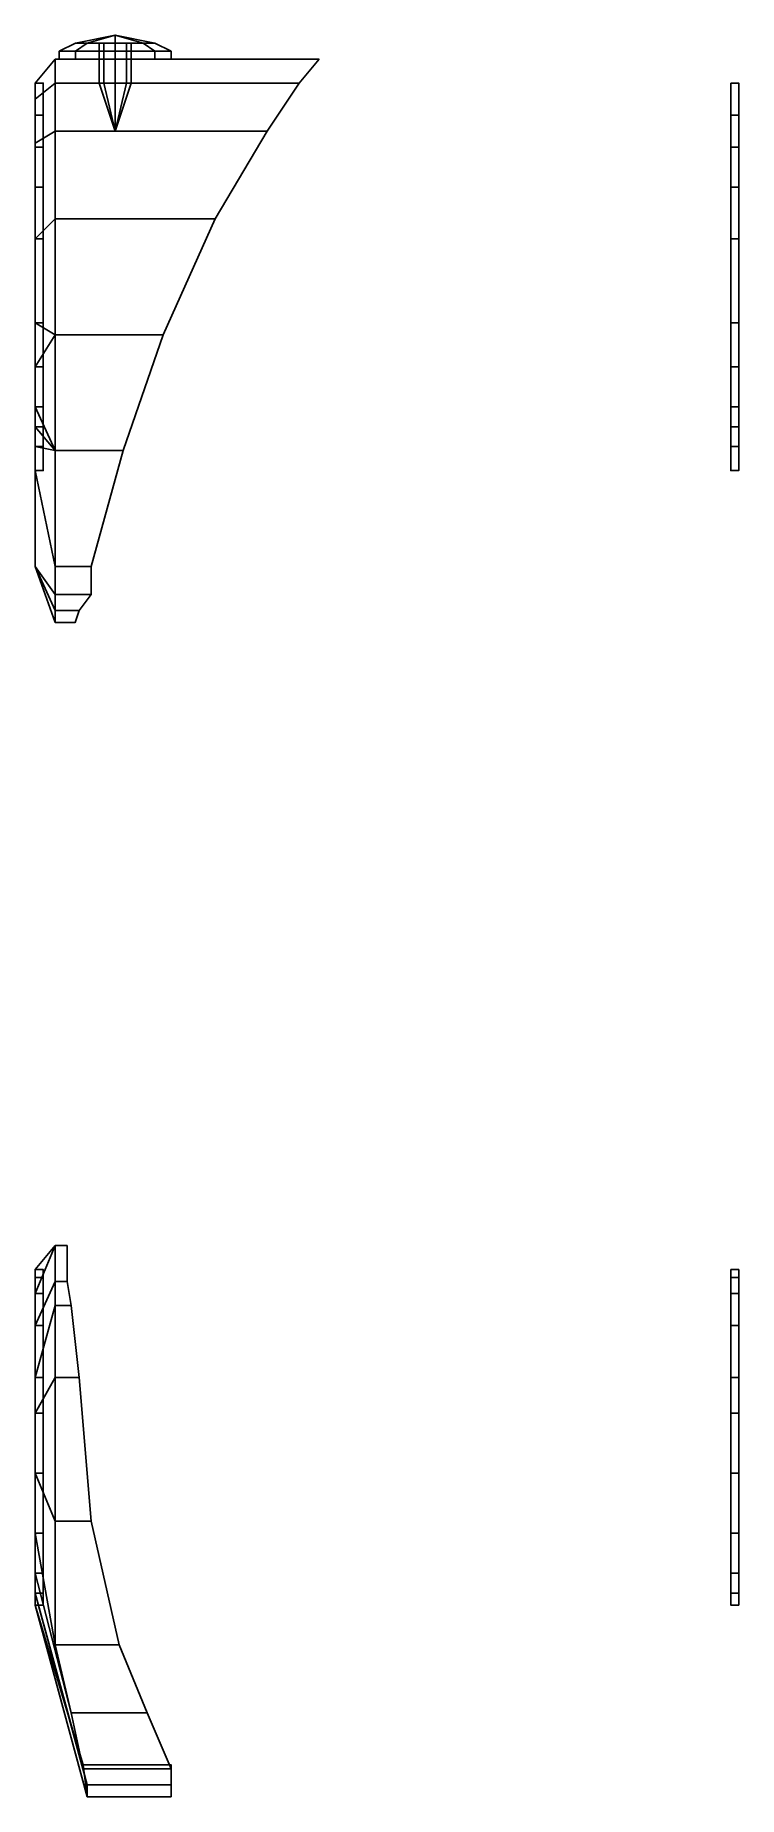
# Model space of a CAD drawing. Extents: x -0.88 to 0.88, y -2.34 to 2.07.
import ezdxf

# ---------------------------------------------------------------- set-up
doc = ezdxf.new("R2010")
doc.units = 0
doc.layers.add('MUDGUARD', color=6, linetype='CONTINUOUS')

msp = doc.modelspace()

# ---------------------------------------------------------------- linework, layer by layer
at = {"layer": 'MUDGUARD'}
for points in [[(-0.779, 2.05, 0.91), (-0.82, 2.03, 0.91), (-0.779, 2.03, 1.009), (-0.75, 2.05, 0.98)], [(-0.75, 2.05, 0.84), (-0.779, 2.03, 0.811), (-0.82, 2.03, 0.91), (-0.779, 2.05, 0.91)], [(-0.779, 2.03, 1.009), (-0.82, 2.03, 0.91), (-0.82, 2.01, 0.91), (-0.779, 2.01, 1.009)], [(-0.82, 2.03, 0.91), (-0.779, 2.03, 0.811), (-0.779, 2.01, 0.811), (-0.82, 2.01, 0.91)], [(-0.68, 2.07, 0.91), (-0.779, 2.05, 0.91), (-0.75, 2.05, 0.98), (-0.68, 2.07, 0.91)], [(-0.68, 2.07, 0.91), (-0.75, 2.05, 0.84), (-0.779, 2.05, 0.91), (-0.68, 2.07, 0.91)], [(-0.75, 2.05, 0.98), (-0.779, 2.03, 1.009), (-0.68, 2.03, 1.05), (-0.68, 2.05, 1.009)], [(-0.68, 2.05, 0.811), (-0.68, 2.03, 0.77), (-0.779, 2.03, 0.811), (-0.75, 2.05, 0.84)], [(-0.68, 2.03, 1.05), (-0.779, 2.03, 1.009), (-0.779, 2.01, 1.009), (-0.68, 2.01, 1.05)], [(-0.779, 2.03, 0.811), (-0.68, 2.03, 0.77), (-0.68, 2.01, 0.77), (-0.779, 2.01, 0.811)], [(-0.68, 2.07, 0.91), (-0.75, 2.05, 0.98), (-0.68, 2.05, 1.009), (-0.68, 2.07, 0.91)], [(-0.68, 2.07, 0.91), (-0.68, 2.05, 0.811), (-0.75, 2.05, 0.84), (-0.68, 2.07, 0.91)], [(-0.7083, 2.05, 1.1483), (-0.72, 2.05, 1.12), (-0.72, 1.95, 1.12), (-0.7083, 1.95, 1.1483)], [(-0.72, 2.05, 1.12), (-0.7083, 2.05, 1.0917), (-0.7083, 1.95, 1.0917), (-0.72, 1.95, 1.12)], [(-0.68, 2.05, 1.16), (-0.7083, 2.05, 1.0917), (-0.72, 2.05, 1.12), (-0.7083, 2.05, 1.1483)], [(-0.68, 2.05, 1.16), (-0.7083, 2.05, 1.1483), (-0.7083, 1.95, 1.1483), (-0.68, 1.95, 1.16)], [(-0.7083, 2.05, 1.0917), (-0.68, 2.05, 1.08), (-0.68, 1.95, 1.08), (-0.7083, 1.95, 1.0917)], [(-0.6517, 2.05, 1.1483), (-0.68, 2.05, 1.08), (-0.7083, 2.05, 1.0917), (-0.68, 2.05, 1.16)], [(-0.68, 2.07, 0.91), (-0.68, 2.05, 1.009), (-0.61, 2.05, 0.98), (-0.68, 2.07, 0.91)], [(-0.68, 2.07, 0.91), (-0.61, 2.05, 0.98), (-0.581, 2.05, 0.91), (-0.68, 2.07, 0.91)], [(-0.68, 2.07, 0.91), (-0.581, 2.05, 0.91), (-0.61, 2.05, 0.84), (-0.68, 2.07, 0.91)], [(-0.68, 2.07, 0.91), (-0.61, 2.05, 0.84), (-0.68, 2.05, 0.811), (-0.68, 2.07, 0.91)], [(-0.68, 2.05, 1.009), (-0.68, 2.03, 1.05), (-0.581, 2.03, 1.009), (-0.61, 2.05, 0.98)], [(-0.61, 2.05, 0.84), (-0.581, 2.03, 0.811), (-0.68, 2.03, 0.77), (-0.68, 2.05, 0.811)], [(-0.6517, 2.05, 1.1483), (-0.68, 2.05, 1.16), (-0.68, 1.95, 1.16), (-0.6517, 1.95, 1.1483)], [(-0.68, 2.05, 1.08), (-0.6517, 2.05, 1.0917), (-0.6517, 1.95, 1.0917), (-0.68, 1.95, 1.08)], [(-0.64, 2.05, 1.12), (-0.6517, 2.05, 1.0917), (-0.68, 2.05, 1.08), (-0.6517, 2.05, 1.1483)], [(-0.581, 2.03, 1.009), (-0.68, 2.03, 1.05), (-0.68, 2.01, 1.05), (-0.581, 2.01, 1.009)], [(-0.68, 2.03, 0.77), (-0.581, 2.03, 0.811), (-0.581, 2.01, 0.811), (-0.68, 2.01, 0.77)], [(-0.64, 2.05, 1.12), (-0.6517, 2.05, 1.1483), (-0.6517, 1.95, 1.1483), (-0.64, 1.95, 1.12)], [(-0.6517, 2.05, 1.0917), (-0.64, 2.05, 1.12), (-0.64, 1.95, 1.12), (-0.6517, 1.95, 1.0917)], [(-0.61, 2.05, 0.98), (-0.581, 2.03, 1.009), (-0.54, 2.03, 0.91), (-0.581, 2.05, 0.91)], [(-0.581, 2.05, 0.91), (-0.54, 2.03, 0.91), (-0.581, 2.03, 0.811), (-0.61, 2.05, 0.84)], [(-0.54, 2.03, 0.91), (-0.581, 2.03, 1.009), (-0.581, 2.01, 1.009), (-0.54, 2.01, 0.91)], [(-0.581, 2.03, 0.811), (-0.54, 2.03, 0.91), (-0.54, 2.01, 0.91), (-0.581, 2.01, 0.811)], [(-0.83, 2.01, 0.44), (-0.88, 1.95, 0.44), (-0.88, 1.95, 0.99), (-0.83, 2.01, 1.05)], [(-0.83, 2.01, 1.05), (-0.88, 1.95, 0.99), (-0.88, 1.91, 1.02), (-0.83, 1.95, 1.08)], [(-0.17, 2.01, 1.05), (-0.83, 2.01, 1.05), (-0.83, 1.95, 1.08), (-0.22, 1.95, 1.08)], [(-0.17, 2.01, 0.44), (-0.83, 2.01, 0.44), (-0.83, 2.01, 1.05), (-0.17, 2.01, 1.05)], [(-0.88, 1.95, 0.99), (-0.88, 1.87, 0.51), (-0.88, 1.79, 0.62), (-0.88, 1.91, 1.02)], [(-0.88, 1.95, 0.99), (-0.88, 1.95, 0.44), (-0.88, 1.87, 0.51), (-0.88, 1.95, 0.99)], [(-0.83, 1.95, 1.08), (-0.88, 1.91, 1.02), (-0.88, 1.8, 1.03), (-0.83, 1.83, 1.1)], [(-0.88, 1.95, 0.44), (-0.86, 1.95, 0.44), (-0.86, 1.87, 0.51), (-0.88, 1.87, 0.51)], [(-0.22, 1.95, 1.08), (-0.83, 1.95, 1.08), (-0.83, 1.83, 1.1), (-0.3, 1.83, 1.1)], [(-0.7083, 1.95, 1.1483), (-0.72, 1.95, 1.12), (-0.68, 1.83, 1.1)], [(-0.72, 1.95, 1.12), (-0.7083, 1.95, 1.0917), (-0.68, 1.83, 1.1)], [(-0.68, 1.95, 1.16), (-0.7083, 1.95, 1.1483), (-0.68, 1.83, 1.1)], [(-0.7083, 1.95, 1.0917), (-0.68, 1.95, 1.08), (-0.68, 1.83, 1.1)], [(-0.64, 1.95, 1.12), (-0.6517, 1.95, 1.1483), (-0.68, 1.83, 1.1)], [(-0.6517, 1.95, 1.1483), (-0.68, 1.95, 1.16), (-0.68, 1.83, 1.1)], [(-0.68, 1.95, 1.08), (-0.6517, 1.95, 1.0917), (-0.68, 1.83, 1.1)], [(-0.6517, 1.95, 1.0917), (-0.64, 1.95, 1.12), (-0.68, 1.83, 1.1)], [(0.86, 1.95, 0.44), (0.88, 1.95, 0.44), (0.88, 1.87, 0.51), (0.86, 1.87, 0.51)], [(-0.88, 1.91, 1.02), (-0.88, 1.79, 0.62), (-0.88, 1.69, 0.73), (-0.88, 1.8, 1.03)], [(-0.88, 1.87, 0.51), (-0.86, 1.87, 0.51), (-0.86, 1.79, 0.62), (-0.88, 1.79, 0.62)], [(0.86, 1.87, 0.51), (0.88, 1.87, 0.51), (0.88, 1.79, 0.62), (0.86, 1.79, 0.62)], [(-0.83, 1.83, 1.1), (-0.88, 1.8, 1.03), (-0.88, 1.56, 1.03), (-0.83, 1.61, 1.1)], [(-0.3, 1.83, 1.1), (-0.83, 1.83, 1.1), (-0.83, 1.61, 1.1), (-0.43, 1.61, 1.1)], [(-0.88, 1.8, 1.03), (-0.88, 1.69, 0.73), (-0.88, 1.56, 0.78), (-0.88, 1.56, 1.03)], [(-0.88, 1.79, 0.62), (-0.86, 1.79, 0.62), (-0.86, 1.69, 0.73), (-0.88, 1.69, 0.73)], [(0.86, 1.79, 0.62), (0.88, 1.79, 0.62), (0.88, 1.69, 0.73), (0.86, 1.69, 0.73)], [(-0.88, 1.69, 0.73), (-0.86, 1.69, 0.73), (-0.86, 1.56, 0.78), (-0.88, 1.56, 0.78)], [(0.86, 1.69, 0.73), (0.88, 1.69, 0.73), (0.88, 1.56, 0.78), (0.86, 1.56, 0.78)], [(-0.83, 1.61, 1.1), (-0.88, 1.56, 1.03), (-0.88, 1.35, 1.02), (-0.83, 1.32, 1.09)], [(-0.43, 1.61, 1.1), (-0.83, 1.61, 1.1), (-0.83, 1.32, 1.09), (-0.56, 1.32, 1.09)], [(-0.88, 1.56, 1.03), (-0.88, 1.56, 0.78), (-0.88, 1.35, 0.78), (-0.88, 1.35, 1.02)], [(-0.88, 1.56, 0.78), (-0.86, 1.56, 0.78), (-0.86, 1.35, 0.78), (-0.88, 1.35, 0.78)], [(0.86, 1.56, 0.78), (0.88, 1.56, 0.78), (0.88, 1.35, 0.78), (0.86, 1.35, 0.78)], [(-0.88, 1.35, 1.02), (-0.88, 1.35, 0.78), (-0.88, 1.24, 0.74), (-0.88, 1.24, 1.01)], [(-0.83, 1.32, 1.09), (-0.88, 1.35, 1.02), (-0.88, 1.24, 1.01), (-0.83, 1.32, 1.09)], [(-0.88, 1.35, 0.78), (-0.86, 1.35, 0.78), (-0.86, 1.24, 0.74), (-0.88, 1.24, 0.74)], [(0.86, 1.35, 0.78), (0.88, 1.35, 0.78), (0.88, 1.24, 0.74), (0.86, 1.24, 0.74)], [(-0.83, 1.32, 1.09), (-0.88, 1.24, 1.01), (-0.88, 1.14, 0.99), (-0.83, 1.03, 1.05)], [(-0.56, 1.32, 1.09), (-0.83, 1.32, 1.09), (-0.83, 1.03, 1.05), (-0.66, 1.03, 1.05)], [(-0.88, 1.24, 1.01), (-0.88, 1.24, 0.74), (-0.88, 1.14, 0.65), (-0.88, 1.14, 0.99)], [(-0.88, 1.24, 0.74), (-0.86, 1.24, 0.74), (-0.86, 1.14, 0.65), (-0.88, 1.14, 0.65)], [(0.86, 1.24, 0.74), (0.88, 1.24, 0.74), (0.88, 1.14, 0.65), (0.86, 1.14, 0.65)], [(-0.88, 1.14, 0.99), (-0.88, 1.14, 0.65), (-0.88, 1.09, 0.56), (-0.88, 1.09, 0.98)], [(-0.83, 1.03, 1.05), (-0.88, 1.14, 0.99), (-0.88, 1.09, 0.98), (-0.83, 1.03, 1.05)], [(-0.88, 1.14, 0.65), (-0.86, 1.14, 0.65), (-0.86, 1.09, 0.56), (-0.88, 1.09, 0.56)], [(0.86, 1.14, 0.65), (0.88, 1.14, 0.65), (0.88, 1.09, 0.56), (0.86, 1.09, 0.56)], [(-0.88, 1.09, 0.98), (-0.88, 1.09, 0.56), (-0.88, 1.04, 0.37), (-0.88, 1.04, 0.97)], [(-0.83, 1.03, 1.05), (-0.88, 1.09, 0.98), (-0.88, 1.04, 0.97), (-0.83, 1.03, 1.05)], [(-0.88, 1.09, 0.56), (-0.86, 1.09, 0.56), (-0.86, 1.04, 0.37), (-0.88, 1.04, 0.37)], [(0.86, 1.09, 0.56), (0.88, 1.09, 0.56), (0.88, 1.04, 0.37), (0.86, 1.04, 0.37)], [(-0.88, 1.04, 0.97), (-0.88, 1.04, 0.37), (-0.88, 0.98, 0.32), (-0.88, 0.98, 0.96)], [(-0.83, 1.03, 1.05), (-0.88, 1.04, 0.97), (-0.88, 0.98, 0.96), (-0.83, 0.74, 0.99)], [(-0.88, 1.04, 0.37), (-0.86, 1.04, 0.37), (-0.86, 0.98, 0.32), (-0.88, 0.98, 0.32)], [(-0.66, 1.03, 1.05), (-0.83, 1.03, 1.05), (-0.83, 0.74, 0.99), (-0.74, 0.74, 0.99)], [(0.86, 1.04, 0.37), (0.88, 1.04, 0.37), (0.88, 0.98, 0.32), (0.86, 0.98, 0.32)], [(-0.88, 0.98, 0.96), (-0.88, 0.98, 0.32), (-0.88, 0.74, 0.32), (-0.88, 0.74, 0.86)], [(-0.83, 0.74, 0.99), (-0.88, 0.98, 0.96), (-0.88, 0.74, 0.86), (-0.83, 0.67, 0.91)], [(-0.83, 0.67, 0.91), (-0.88, 0.74, 0.86), (-0.88, 0.74, 0.32), (-0.83, 0.63, 0.62)], [(-0.83, 0.63, 0.62), (-0.88, 0.74, 0.32), (-0.88, 0.74, 0.32), (-0.83, 0.6, 0.31)], [(-0.74, 0.74, 0.99), (-0.83, 0.74, 0.99), (-0.83, 0.67, 0.91), (-0.74, 0.67, 0.91)], [(-0.74, 0.67, 0.91), (-0.83, 0.67, 0.91), (-0.83, 0.63, 0.62), (-0.77, 0.63, 0.62)], [(-0.77, 0.63, 0.62), (-0.83, 0.63, 0.62), (-0.83, 0.6, 0.31), (-0.78, 0.6, 0.31)], [(-0.83, -0.96, 0.31), (-0.88, -1.02, 0.32), (-0.88, -1.08, 0.61), (-0.83, -0.96, 0.75)], [(-0.83, -0.96, 0.75), (-0.88, -1.08, 0.61), (-0.88, -1.16, 0.79), (-0.83, -1.05, 0.93)], [(-0.8, -0.96, 0.75), (-0.83, -0.96, 0.75), (-0.83, -1.05, 0.93), (-0.8, -1.05, 0.93)], [(-0.8, -0.96, 0.31), (-0.83, -0.96, 0.31), (-0.83, -0.96, 0.75), (-0.8, -0.96, 0.75)], [(-0.88, -1.02, 0.32), (-0.88, -1.04, 0.32), (-0.88, -1.08, 0.45), (-0.88, -1.08, 0.61)], [(-0.88, -1.02, 0.32), (-0.86, -1.02, 0.32), (-0.86, -1.04, 0.32), (-0.88, -1.04, 0.32)], [(-0.88, -1.04, 0.32), (-0.86, -1.04, 0.32), (-0.86, -1.08, 0.45), (-0.88, -1.08, 0.45)], [(-0.83, -1.05, 0.93), (-0.88, -1.16, 0.79), (-0.88, -1.29, 0.9), (-0.83, -1.11, 0.99)], [(-0.8, -1.05, 0.93), (-0.83, -1.05, 0.93), (-0.83, -1.11, 0.99), (-0.79, -1.11, 0.99)], [(0.86, -1.02, 0.32), (0.88, -1.02, 0.32), (0.88, -1.04, 0.32), (0.86, -1.04, 0.32)], [(0.86, -1.04, 0.32), (0.88, -1.04, 0.32), (0.88, -1.08, 0.45), (0.86, -1.08, 0.45)], [(-0.88, -1.08, 0.61), (-0.88, -1.08, 0.45), (-0.88, -1.16, 0.61), (-0.88, -1.16, 0.79)], [(-0.88, -1.08, 0.45), (-0.86, -1.08, 0.45), (-0.86, -1.16, 0.61), (-0.88, -1.16, 0.61)], [(0.86, -1.08, 0.45), (0.88, -1.08, 0.45), (0.88, -1.16, 0.61), (0.86, -1.16, 0.61)], [(-0.83, -1.11, 0.99), (-0.88, -1.29, 0.9), (-0.88, -1.38, 0.94), (-0.83, -1.29, 1.05)], [(-0.79, -1.11, 0.99), (-0.83, -1.11, 0.99), (-0.83, -1.29, 1.05), (-0.77, -1.29, 1.05)], [(-0.88, -1.16, 0.79), (-0.88, -1.16, 0.61), (-0.88, -1.29, 0.71), (-0.88, -1.29, 0.9)], [(-0.88, -1.16, 0.61), (-0.86, -1.16, 0.61), (-0.86, -1.29, 0.71), (-0.88, -1.29, 0.71)], [(0.86, -1.16, 0.61), (0.88, -1.16, 0.61), (0.88, -1.29, 0.71), (0.86, -1.29, 0.71)], [(-0.88, -1.29, 0.9), (-0.88, -1.29, 0.71), (-0.88, -1.38, 0.74), (-0.88, -1.38, 0.94)], [(-0.83, -1.29, 1.05), (-0.88, -1.38, 0.94), (-0.88, -1.53, 0.94), (-0.83, -1.65, 1.05)], [(-0.88, -1.29, 0.71), (-0.86, -1.29, 0.71), (-0.86, -1.38, 0.74), (-0.88, -1.38, 0.74)], [(-0.77, -1.29, 1.05), (-0.83, -1.29, 1.05), (-0.83, -1.65, 1.05), (-0.74, -1.65, 1.05)], [(0.86, -1.29, 0.71), (0.88, -1.29, 0.71), (0.88, -1.38, 0.74), (0.86, -1.38, 0.74)], [(-0.88, -1.38, 0.94), (-0.88, -1.38, 0.74), (-0.88, -1.53, 0.74), (-0.88, -1.53, 0.94)], [(-0.88, -1.38, 0.74), (-0.86, -1.38, 0.74), (-0.86, -1.53, 0.74), (-0.88, -1.53, 0.74)], [(0.86, -1.38, 0.74), (0.88, -1.38, 0.74), (0.88, -1.53, 0.74), (0.86, -1.53, 0.74)], [(-0.88, -1.53, 0.94), (-0.88, -1.53, 0.74), (-0.88, -1.68, 0.67), (-0.88, -1.68, 0.88)], [(-0.83, -1.65, 1.05), (-0.88, -1.53, 0.94), (-0.88, -1.68, 0.88), (-0.83, -1.96, 1.01)], [(-0.88, -1.53, 0.74), (-0.86, -1.53, 0.74), (-0.86, -1.68, 0.67), (-0.88, -1.68, 0.67)], [(0.86, -1.53, 0.74), (0.88, -1.53, 0.74), (0.88, -1.68, 0.67), (0.86, -1.68, 0.67)], [(-0.74, -1.65, 1.05), (-0.83, -1.65, 1.05), (-0.83, -1.96, 1.01), (-0.67, -1.96, 1.01)], [(-0.88, -1.68, 0.88), (-0.88, -1.68, 0.67), (-0.88, -1.78, 0.55), (-0.88, -1.78, 0.79)], [(-0.83, -1.96, 1.01), (-0.88, -1.68, 0.88), (-0.88, -1.78, 0.79), (-0.79, -2.13, 0.97)], [(-0.88, -1.68, 0.67), (-0.86, -1.68, 0.67), (-0.86, -1.78, 0.55), (-0.88, -1.78, 0.55)], [(0.86, -1.68, 0.67), (0.88, -1.68, 0.67), (0.88, -1.78, 0.55), (0.86, -1.78, 0.55)], [(-0.88, -1.78, 0.79), (-0.88, -1.78, 0.55), (-0.88, -1.83, 0.44), (-0.88, -1.83, 0.69)], [(-0.79, -2.13, 0.97), (-0.88, -1.78, 0.79), (-0.88, -1.83, 0.69), (-0.76, -2.27, 0.9)], [(-0.88, -1.78, 0.55), (-0.86, -1.78, 0.55), (-0.86, -1.83, 0.44), (-0.88, -1.83, 0.44)], [(0.86, -1.78, 0.55), (0.88, -1.78, 0.55), (0.88, -1.83, 0.44), (0.86, -1.83, 0.44)], [(-0.88, -1.83, 0.69), (-0.88, -1.83, 0.44), (-0.88, -1.86, 0.37), (-0.88, -1.86, 0.48)], [(-0.75, -2.31, 0.8), (-0.88, -1.83, 0.69), (-0.88, -1.86, 0.48), (-0.75, -2.34, 0.64)], [(-0.76, -2.27, 0.9), (-0.88, -1.83, 0.69), (-0.88, -1.83, 0.69), (-0.75, -2.31, 0.8)], [(-0.88, -1.83, 0.44), (-0.86, -1.83, 0.44), (-0.86, -1.86, 0.37), (-0.88, -1.86, 0.37)], [(0.86, -1.83, 0.44), (0.88, -1.83, 0.44), (0.88, -1.86, 0.37), (0.86, -1.86, 0.37)], [(-0.75, -2.34, 0.52), (-0.88, -1.86, 0.48), (-0.88, -1.86, 0.37), (-0.76, -2.26, 0.4)], [(-0.75, -2.34, 0.64), (-0.88, -1.86, 0.48), (-0.88, -1.86, 0.48), (-0.75, -2.34, 0.52)], [(-0.67, -1.96, 1.01), (-0.83, -1.96, 1.01), (-0.79, -2.13, 0.97), (-0.6, -2.13, 0.97)], [(-0.6, -2.13, 0.97), (-0.79, -2.13, 0.97), (-0.76, -2.27, 0.9), (-0.54, -2.27, 0.9)], [(-0.54, -2.34, 0.52), (-0.75, -2.34, 0.52), (-0.76, -2.26, 0.4), (-0.54, -2.26, 0.4)], [(-0.54, -2.27, 0.9), (-0.76, -2.27, 0.9), (-0.75, -2.31, 0.8), (-0.54, -2.31, 0.8)], [(-0.54, -2.31, 0.8), (-0.75, -2.31, 0.8), (-0.75, -2.34, 0.64), (-0.54, -2.34, 0.64)], [(-0.54, -2.34, 0.64), (-0.75, -2.34, 0.64), (-0.75, -2.34, 0.52), (-0.54, -2.34, 0.52)]]:
    msp.add_3dface(points, dxfattribs=at)

doc.saveas('drawing.dxf')
